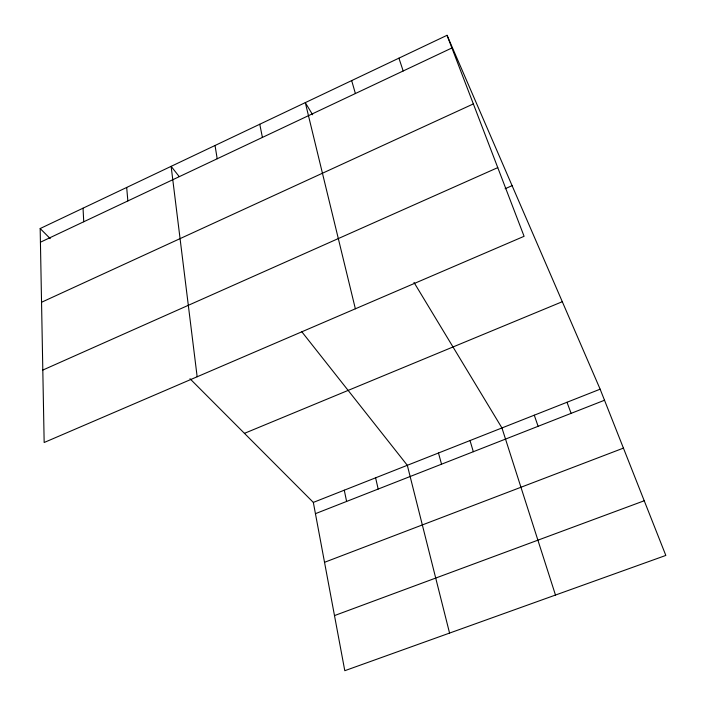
<?xml version="1.0" encoding="UTF-8"?>
<svg xmlns="http://www.w3.org/2000/svg" width="706" height="706" viewBox="0 0 706 706"><rect width="100%" height="100%" fill="white"/><g stroke="black" fill="none" stroke-linecap="round" stroke-linejoin="round"><path stroke-width="1.06" d="M447.048 35.3L524.09 236.307L44.16 442.503L40.171 228.541L447.048 35.3L600.144 389.183L665.829 555.428L344.793 670.7L313.332 502.407L189.976 378.734M40.427 242.211L451.902 47.973M41.548 302.256L473.347 103.923M42.81 370.068L497.765 167.622M505.117 188.74L512.097 185.66M244.452 433.343L562.303 301.709M313.332 502.407L600.144 389.183M315.441 513.668L604.512 400.249M324.531 562.303L623.424 448.116M334.485 615.588L644.225 500.766M40.171 228.541L50.232 238.619M179.209 176.579L171.126 166.351L197.159 376.766M301.824 331.776L407.318 465.307L449.563 633.079M312.652 114.778L305.301 102.626L355.365 308.796M413.99 282.426L501.948 427.951L555.481 595.052M567.006 402.27L571.101 413.354M534.274 415.19L538.104 426.3M398.916 58.157L403.188 70.971M470.019 440.553L473.329 451.716M351.676 80.599L355.392 93.536M438.479 453.005L441.541 464.195M375.601 477.821L378.178 489.055M344.272 490.193L346.611 501.437M259.764 124.247L262.411 137.423M215.048 145.489L217.192 158.771M126.683 187.452L127.857 200.936M83.034 208.182L83.74 221.763"/></g></svg>
